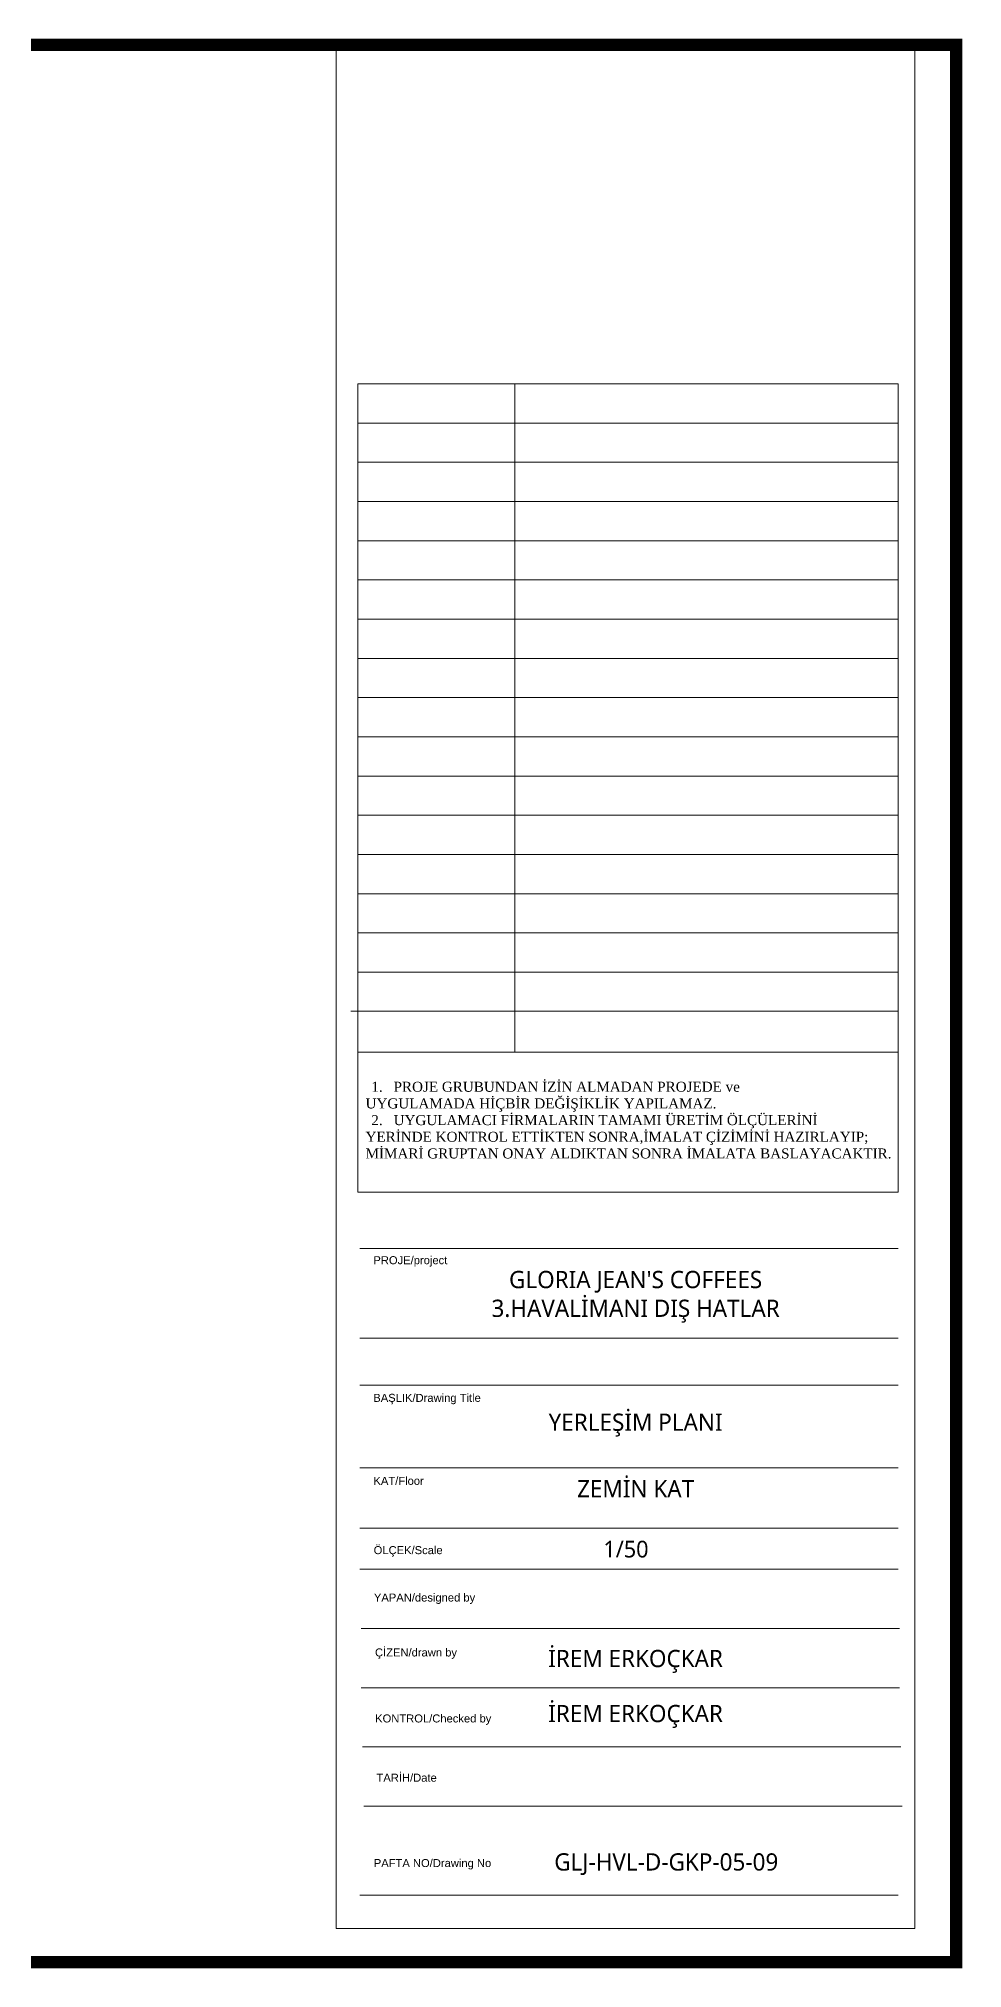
# Model space of a CAD drawing. Header units: millimetres. Extents: x 210628 to 232146, y -111309 to -91563.
# Drawn here: x 230765 to 232146, y -97687 to -94803 of the extents above; entities that cross this region are included whole.
import ezdxf
from ezdxf.enums import TextEntityAlignment as Align

# ---------------------------------------------------------------- set-up
doc = ezdxf.new("R2010")
doc.units = ezdxf.units.MM
doc.layers.get('0').update_dxf_attribs({"lineweight": 20})
doc.layers.add('t_antet', color=24, linetype='Continuous', lineweight=20)
doc.layers.add('t_yazı', color=23, linetype='Continuous', lineweight=25)
doc.styles.add('ARIALT', font='arial.ttf', dxfattribs={"height": 10})
doc.styles.get("Standard").update_dxf_attribs({"font": 'times.ttf', "height": 12})

msp = doc.modelspace()

# ---------------------------------------------------------------- linework, layer by layer
at = {"color": 252}
for p, q in [((231210.25, -94812.49), (231210.25, -97626.99)), ((232074.71, -94812.49), (232074.71, -97626.99)), ((231210.25, -97626.99), (232074.71, -97626.99))]:
    msp.add_line(p, q, dxfattribs=at)
at = {"color": 250}
for p, q in [((231476.82, -95319.2), (231476.82, -96317.56)), ((231242.29, -95377.79), (232049.51, -95377.79)), ((231242.29, -95436.39), (232049.51, -95436.39)), ((231242.29, -95494.98), (232049.51, -95494.98)), ((231242.29, -95553.58), (232049.51, -95553.58)), ((231242.29, -95612.17), (232049.51, -95612.17)), ((231242.29, -95670.77), (232049.51, -95670.77)), ((231242.29, -95729.36), (232049.51, -95729.36)), ((231242.29, -95787.96), (232049.51, -95787.96)), ((231242.29, -95846.55), (232049.51, -95846.55)), ((231242.29, -95905.15), (232049.51, -95905.15)), ((231242.29, -95963.74), (232049.51, -95963.74)), ((231242.29, -96022.34), (232049.51, -96022.34)), ((231242.29, -96080.93), (232049.51, -96080.93)), ((231242.29, -96139.53), (232049.51, -96139.53)), ((231242.29, -96198.12), (232049.51, -96198.12)), ((231232.08, -96256.72), (232039.3, -96256.72)), ((231242.29, -96256.72), (232049.51, -96256.72)), ((232049.74, -96610.94), (231245.31, -96610.94)), ((231245.31, -96745.14), (232049.74, -96745.14)), ((232049.74, -96815.2), (231245.31, -96815.2)), ((232049.74, -96939.01), (231245.31, -96939.01)), ((232049.74, -97029.08), (231245.31, -97029.08)), ((232049.74, -97090.28), (231245.31, -97090.28)), ((232051.82, -97178.82), (231247.38, -97178.82)), ((232051.82, -97267.36), (231247.38, -97267.36)), ((232053.89, -97355.9), (231249.45, -97355.9)), ((232055.96, -97444.44), (231251.52, -97444.44)), ((232049.74, -97577.6), (231245.31, -97577.6))]:
    msp.add_line(p, q, dxfattribs=at)
at = {"color": 2, "const_width": 18.49}
msp.add_lwpolyline([(228183.73, -97677.58), (228183.73, -94812.49), (232136.46, -94812.49), (232136.46, -97677.58)], close=True, dxfattribs=at)
at = {"color": 250}
for points in [[(231242.29, -95319.2), (232049.51, -95319.2)], [(231242.29, -95319.2), (231242.29, -96526.84), (232049.51, -96526.84), (232049.51, -95319.2)], [(232049.51, -96317.56), (231242.29, -96317.56)]]:
    msp.add_lwpolyline(points, dxfattribs=at)

# ---------------------------------------------------------------- texts
at = {"color": 250, "insert": (231253.95, -96419.42), "char_height": 14.9485, "width": 1027.7992, "attachment_point": 4}
msp.add_mtext('\\pi-33.306,l41.912,t41.912;1.^IPROJE GRUBUNDAN İZİN ALMADAN PROJEDE ve \\P\\pi0,l0;UYGULAMADA HİÇBİR DEĞİŞİKLİK YAPILAMAZ.\\P\\pi-33.306,l41.912;2.^IUYGULAMACI FİRMALARIN TAMAMI ÜRETİM ÖLÇÜLERİNİ \\P\\pi0,l0;YERİNDE KONTROL ETTİKTEN SONRA,İMALAT ÇİZİMİNİ HAZIRLAYIP;\\PMİMARİ GRUPTAN ONAY ALDIKTAN SONRA İMALATA BASLAYACAKTIR.', dxfattribs=at)
at = {"color": 7, "attachment_point": 5}
for s, insert, char_height, width in [("{\\fLucida Sans Unicode|b0|i0|c162|p34;GLORIA JEAN'S COFFEES\\P3.HAVALİMANI DIŞ HATLAR}", (231657.44, -96683.31), 25.7759, 621.9299), ('{\\fLucida Sans Unicode|b0|i0|c162|p34;ZEMİN KAT}', (231657.44, -96970.16), 25.7759, 621.9299), ('{\\fLucida Sans Unicode|b0|i0|c162|p34;1/50}', (231643.01, -97060.52), 24.8282, 462.9906), ('{\\fLucida Sans Unicode|b0|i0|c162|p34;İREM ERKOÇKAR}', (231657.44, -97228.12), 25.7759, 621.9299), ('{\\fLucida Sans Unicode|b0|i0|c162|p34;İREM ERKOÇKAR}', (231657.44, -97310.32), 25.7759, 621.9299)]:
    msp.add_mtext(s, dxfattribs=dict(at, insert=insert, char_height=char_height, width=width))
at = {"layer": 't_antet', "char_height": 25.7759, "width": 621.9299, "attachment_point": 5}
for s, insert in [('{\\fLucida Sans Unicode|b0|i0|c162|p34;YERLEŞİM PLANI}', (231657.44, -96874.98)), ('{\\fLucida Sans Unicode|b0|i0|c162|p34;GLJ-HVL-D-GKP-05-09}', (231703.27, -97531.14))]:
    msp.add_mtext(s, dxfattribs=dict(at, insert=insert))
at = {"layer": 't_yazı', "style": 'ARIALT'}
msp.add_text('PAFTA NO/Drawing No', height=11.9563, dxfattribs=at).set_placement((231354.01, -97529.39), align=Align.MIDDLE_CENTER)
for s, insert, char_height, width, attachment_point in [('PROJE/project', (231320.9, -96622.63), 11.9563, 222.3862, 2), ('BAŞLIK/Drawing Title', (231345.85, -96828.3), 11.9563, 222.3862, 2), ('KAT/Floor', (231303.35, -96952.32), 11.956, 222.3862, 2), ('ÖLÇEK/Scale', (231317.59, -97055.87), 11.9563, 80.7671, 2), ('YAPAN/designed by', (231342.13, -97126.68), 11.9563, 222.3862, 2), ('ÇİZEN/drawn by', (231329.34, -97208.74), 11.9563, 222.3862, 2), ('KONTROL/Checked by', (231268.29, -97307.35), 11.9563, 199.7873, 1), ('TARİH/Date', (231270.36, -97395.89), 11.956, 199.7873, 1)]:
    msp.add_mtext(s, dxfattribs=dict(at, insert=insert, char_height=char_height, width=width, attachment_point=attachment_point))

doc.saveas('drawing.dxf')
